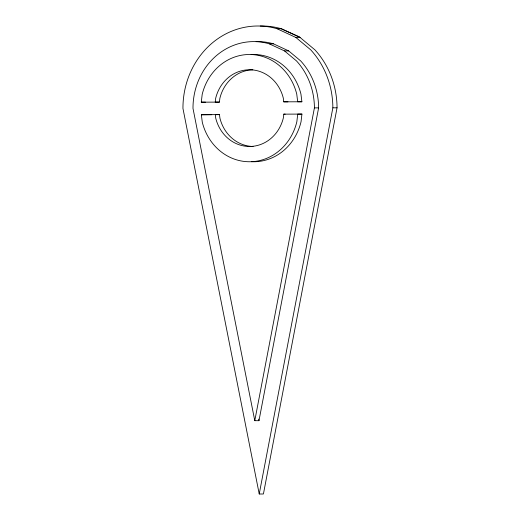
<?xml version="1.0" encoding="UTF-8"?>
<svg xmlns="http://www.w3.org/2000/svg" width="520" height="520" viewBox="0 0 520 520"><rect width="100%" height="100%" fill="white"/><g stroke="black" fill="none" stroke-linecap="round" stroke-linejoin="round"><path stroke-width="0.78" d="M205.478 102.167L201.286 102.167L202.183 94.439A53.632 48.945 -90 0 1 249.327 54.496A53.632 48.945 -90 0 1 296.738 94.055L297.694 101.77L301.892 101.77L300.937 94.055A53.632 48.945 90 0 0 251.134 54.574M201.286 102.167L219.421 102.109L219.863 98.338A38.356 35.003 90 0 1 252.817 69.784M301.932 114.088L283.797 114.147L283.355 117.916A38.356 35.003 -90 0 1 249.639 146.477A38.356 35.003 -90 0 1 215.735 118.19L215.293 114.627L201.364 114.764L202.28 122.2A53.632 48.945 90 0 0 249.697 161.752A53.632 48.945 90 0 0 296.836 121.81L297.739 114.088L301.932 114.088L301.034 121.81A53.632 48.945 90 0 1 251.505 161.701M254.781 420.687L314.418 107.874A66.521 60.716 90 0 0 296.478 60.911L284.472 50.902L269.197 43.803A66.521 60.716 90 0 0 192.992 108.374L254.781 420.687L258.973 420.687L318.617 107.874A66.521 60.716 90 0 0 300.671 60.911L288.672 50.902L273.397 43.803A66.521 60.716 -90 0 0 256.1 41.633M259.226 494L332.859 107.816A82.127 74.958 -90 0 0 310.707 49.836L295.887 37.473L277.03 28.717A82.127 74.958 -90 0 0 182.949 108.433L259.226 494L263.419 494L337.051 107.816A82.127 74.958 90 0 0 314.899 49.836L299.332 36.849L281.222 28.717A82.127 74.958 90 0 0 260.26 26.026M211.75 114.699L201.364 114.764M215.618 114.66L219.486 114.627L219.928 118.19A38.356 35.003 -90 0 0 253.084 146.477M219.421 102.109L215.228 102.109L215.664 98.338A38.356 35.003 -90 0 1 249.379 69.771A38.356 35.003 -90 0 1 283.289 98.059L283.751 101.829L301.892 101.77M277.03 28.717L281.222 28.717L300.086 37.473L295.887 37.473M269.197 43.803L273.397 43.803M284.472 50.902L288.672 50.902M283.751 101.829L287.95 101.829M332.859 107.816L337.051 107.816M314.418 107.874L318.617 107.874M283.797 114.147L285.194 114.147M215.293 114.627L219.486 114.627M258.661 419.088L258.973 420.687"/></g></svg>
